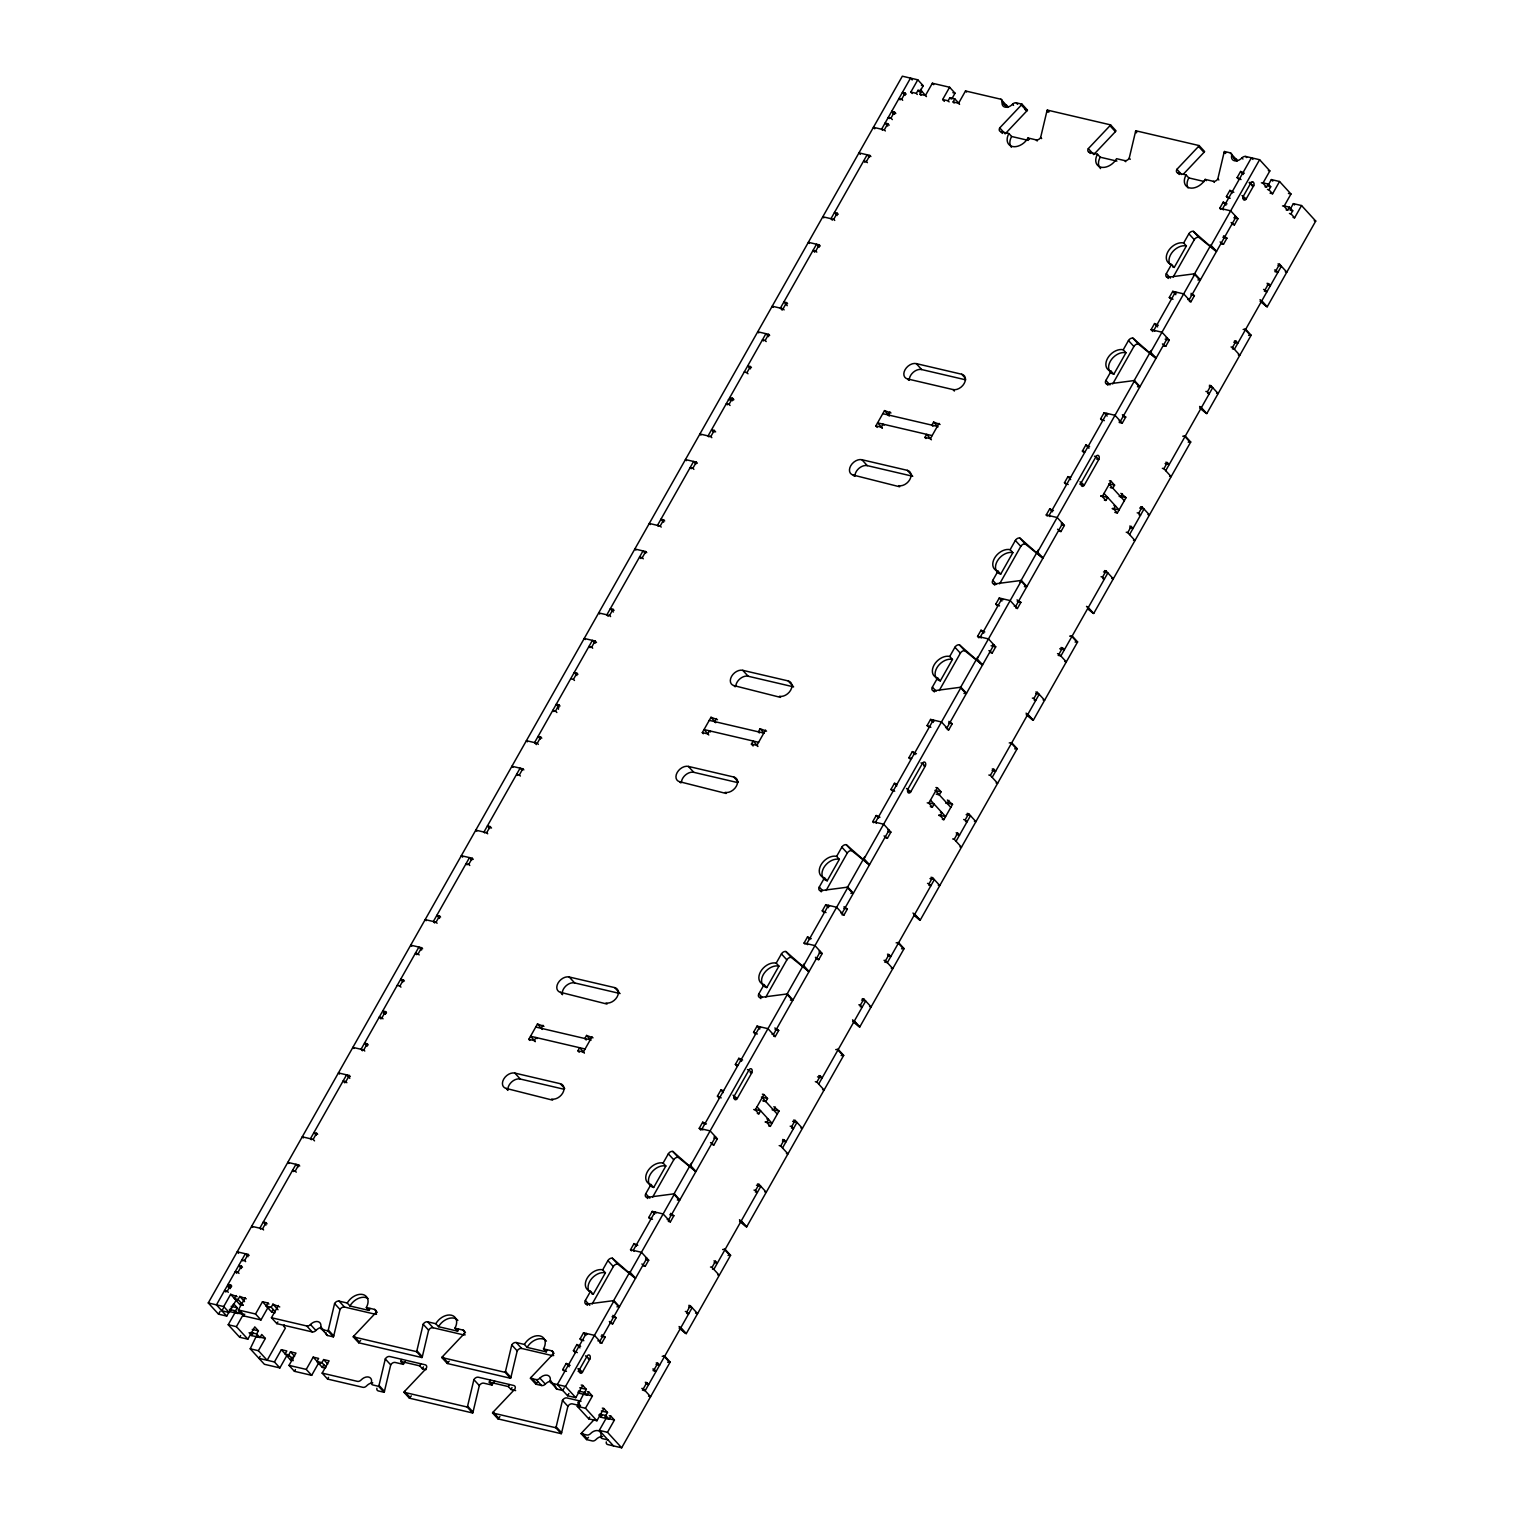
<?xml version="1.0" encoding="UTF-8"?>
<svg xmlns="http://www.w3.org/2000/svg" width="1524" height="1524" viewBox="0 0 1524 1524"><rect width="100%" height="100%" fill="white"/><g stroke="black" fill="none" stroke-linecap="round" stroke-linejoin="round"><path stroke-width="1.5" d="M375.857 1314.374L344.481 1307.04A3.696 2.553 -42.5 0 0 340.023 1309.478L333.737 1335.957A3.696 2.553 -42.5 0 1 333.356 1336.853L327.927 1330.928A3.696 2.553 -42.5 0 0 328.308 1330.014L334.594 1303.534A3.696 2.553 -42.5 0 1 339.052 1301.115L347.243 1303.02L349.948 1305.992L369.037 1310.449A12.973 8.954 -42.5 0 0 369.989 1308.468M405.403 1361.504A12.973 8.954 -42.5 0 0 403.365 1364.361L395.192 1362.456A3.696 2.553 -42.5 0 0 390.716 1364.875L384.448 1391.355A3.696 2.553 -42.5 0 1 384.067 1392.269L378.619 1386.326A3.696 2.553 -42.5 0 0 379.019 1385.411L385.286 1358.951A3.696 2.553 -42.5 0 1 389.763 1356.512L425.215 1364.799A3.696 2.553 -42.5 0 1 426.206 1368.514L404.565 1391.393A3.715 2.553 -42.5 0 0 403.936 1392.25L409.385 1398.175L472.65 1412.977A3.696 2.553 -42.5 0 0 473.031 1412.062L479.317 1385.583A3.696 2.553 -42.5 0 1 483.775 1383.163L491.966 1385.068A12.973 8.954 -42.5 0 1 494.862 1381.277M463.925 1334.967L433.083 1327.747A3.696 2.553 -42.5 0 0 428.606 1330.185L422.339 1356.665A3.696 2.553 -42.5 0 1 421.938 1357.56L416.509 1351.636A3.696 2.553 -42.5 0 0 416.89 1350.721L423.177 1324.242A3.696 2.553 -42.5 0 1 427.634 1321.822L435.826 1323.727L438.531 1326.699L457.638 1331.157A12.973 8.954 -42.5 0 0 458.572 1329.176M472.65 1412.977L467.22 1407.033A3.696 2.553 -42.5 0 0 467.601 1406.119L473.888 1379.658A3.696 2.553 -42.5 0 1 478.346 1377.22L513.798 1385.506A3.696 2.553 -42.5 0 1 514.788 1389.221L493.147 1412.1A3.715 2.553 -42.5 0 0 492.538 1412.958L497.967 1418.882L561.232 1433.684A3.696 2.553 -42.5 0 0 561.613 1432.77L567.9 1406.29A3.696 2.553 -42.5 0 1 572.357 1403.871L580.034 1405.661M552.507 1355.674L521.665 1348.454A3.696 2.553 -42.5 0 0 517.207 1350.893L510.921 1377.372A3.696 2.553 -42.5 0 1 510.54 1378.267L505.111 1372.343A3.696 2.553 -42.5 0 0 505.492 1371.429L511.759 1344.949A3.696 2.553 -42.5 0 1 516.236 1342.53L524.408 1344.435L527.133 1347.406L546.221 1351.864A12.973 8.954 -42.5 0 0 547.173 1349.883M561.232 1433.684L555.803 1427.74A3.696 2.553 -42.5 0 0 556.184 1426.826L562.47 1400.366A3.696 2.553 -42.5 0 1 566.928 1397.927L581.082 1401.242M1005.173 133.845L1026.814 110.947A3.696 2.553 -42.5 0 0 1027.424 110.109L1021.994 104.165A3.696 2.553 -42.5 0 1 1021.385 105.023L999.725 127.902A3.696 2.553 -42.5 0 0 1000.735 131.616L1008.907 133.521A12.973 8.954 -42.5 0 0 1012.374 146.495A12.973 8.954 -42.5 0 0 1027.995 137.979L1036.187 139.903A3.696 2.553 -42.5 0 0 1040.644 137.465L1046.931 110.985A3.715 2.553 -42.5 0 1 1047.312 110.09L1110.577 124.873L1116.006 130.816A3.696 2.553 -42.5 0 1 1115.397 131.655L1093.756 154.553L1088.326 148.609L1109.967 125.73A3.696 2.553 -42.5 0 0 1110.577 124.873M1088.326 148.609A3.696 2.553 -42.5 0 0 1089.317 152.324L1097.49 154.229A12.973 8.954 -42.5 0 0 1100.976 167.202A12.973 8.954 -42.5 0 0 1116.578 158.686L1124.769 160.611A3.696 2.553 -42.5 0 0 1129.227 158.172L1135.513 131.693A3.715 2.553 -42.5 0 1 1135.894 130.797L1199.159 145.58L1204.589 151.524A3.696 2.553 -42.5 0 1 1203.979 152.362L1183.691 173.831M1199.159 145.58A3.696 2.553 -42.5 0 1 1198.55 146.437L1176.909 169.316A3.696 2.553 -42.5 0 0 1177.9 173.031L1186.091 174.936A12.973 8.954 -42.5 0 0 1189.558 187.909A12.973 8.954 -42.5 0 0 1205.179 179.394L1213.352 181.318A3.696 2.553 -42.5 0 0 1217.828 178.88L1224.096 152.4A3.715 2.553 -42.5 0 1 1224.477 151.505L1230.23 152.838L1235.659 158.782A3.696 2.553 -42.5 0 1 1237.164 160.744M239.935 1310.678L237.973 1313.497L235.534 1310.831L237.268 1307.763L233.648 1303.801L226.714 1316.069L218.523 1314.164L208.274 1302.944L902.341 76.2L917.791 79.82L923.22 85.744L919.639 92.069L918.039 90.297L916.305 93.364L917.315 94.469M228.295 1292.295L227.267 1291.19L230.753 1285.056L228.009 1284.427L230.734 1287.38L227.667 1286.675M239.001 1273.397L237.973 1272.273L241.44 1266.139L238.716 1265.511L241.44 1268.482M245.65 1261.624L244.621 1260.519L248.107 1254.385L237.192 1251.833L238.544 1253.319M263.576 1229.944L262.566 1228.82L266.033 1222.686L263.309 1222.058L266.014 1225.029M296.247 1172.185L295.237 1171.061L298.704 1164.946L287.788 1162.393L288.817 1163.498M314.515 1140.866L313.163 1139.38L316.63 1133.246L313.906 1132.599L316.287 1135.209M346.862 1082.726L345.853 1081.621L349.32 1075.487L338.404 1072.934L339.433 1074.058M364.788 1051.046L363.779 1049.922L367.246 1043.788L364.522 1043.159L367.227 1046.131M383.019 1018.832L381.991 1017.727L385.458 1011.593L382.734 1010.945L385.458 1013.917L386.353 1012.317M400.945 987.152L399.917 986.028L403.403 979.894L400.66 979.265L403.041 981.856M419.157 954.938L418.147 953.833L421.615 947.699L410.699 945.147L411.728 946.271M437.083 923.258L436.074 922.134L439.541 916L436.817 915.372L439.541 918.343M469.773 865.499L468.744 864.375L472.23 858.241L461.315 855.707L462.667 857.174M487.699 833.799L486.689 832.695L490.157 826.56L487.432 825.913L489.795 828.523M520.37 776.04L519.36 774.935L522.827 768.801L511.931 766.248L512.94 767.353M538.315 744.36L537.286 743.236L540.753 737.102L538.029 736.473L540.41 739.064M556.87 712.527L555.517 711.041L558.984 704.907L556.26 704.259L558.965 707.231M574.453 680.466L573.443 679.342L576.91 673.208L574.186 672.579L576.891 675.551M592.684 648.252L591.655 647.148L595.122 641.013L584.225 638.461L585.235 639.566M610.61 616.572L609.581 615.448L613.067 609.314L610.324 608.686L613.391 612.019M643.28 558.813L642.271 557.689L645.738 551.555L634.822 549.002L635.851 550.126M661.206 527.113L660.197 526.009L663.664 519.875L660.94 519.227L663.664 522.199M693.896 469.354L692.868 468.249L696.354 462.115L685.438 459.562L686.448 460.667M711.822 437.674L710.813 436.55L714.28 430.416L711.556 429.787L713.918 432.378M730.053 405.46L729.024 404.355L732.492 398.221L729.767 397.573L732.492 400.545L733.387 398.945M747.979 373.78L746.951 372.656L750.418 366.522L747.693 365.893L750.418 368.865M766.191 341.567L765.181 340.462L768.648 334.327L757.733 331.775L758.762 332.88M784.117 309.886L783.107 308.762L786.574 302.628L783.85 302L787.241 305.695M816.807 252.127L815.778 251.003L819.245 244.869L808.349 242.316L809.358 243.44M834.733 220.428L833.704 219.323L837.19 213.189L834.447 212.541L837.171 215.513M867.404 162.668L866.394 161.563L869.861 155.429L858.945 152.876L860.317 154.381M885.349 130.969L884.32 129.864L887.787 123.73L885.063 123.101L887.787 126.054M892.34 119.596L890.968 118.11L894.436 111.976L891.711 111.328L893.75 113.557M902.684 100.317L901.675 99.193L905.142 93.059L902.418 92.431L905.142 95.383M230.867 1287.17L230.524 1287.761A2.115 1.391 -76.8 0 0 230.2 1288.618M894.436 114.3L895.312 112.757M218.523 1314.164L220.161 1311.288M237.115 1300.467L236.106 1300.239L229.152 1312.507L223.723 1306.563L230.657 1294.295L237.134 1296.676M912.209 93.555L910.838 92.088L917.791 79.82M223.399 1308.125L221.875 1310.792L229.152 1312.507M236.125 1295.571L234.391 1298.639L238.068 1299.496L243.154 1305.058M919.791 91.059L920.782 89.325M237.973 1313.497L229.8 1311.592L230.886 1309.668M238.068 1299.496L239.801 1296.429L246.259 1298.81M920.991 95.326L919.982 94.221L921.715 91.154L918.039 90.297M284.207 1324.928L283.559 1326.09L285.369 1328.071L267.157 1360.265L258.394 1350.702L265.347 1338.434L261.728 1334.472L259.994 1337.539L256.661 1333.919L258.394 1330.852L254.775 1326.89L247.84 1339.158L239.649 1337.253L228.219 1324.737L235.153 1312.488L234.258 1311.497M243.04 1305.325L239.82 1304.582L240.906 1302.658M260.966 1319.936L255.537 1313.993L262.49 1301.725L267.919 1307.668L260.966 1319.936L243.745 1315.917L238.315 1309.973L245.25 1297.705M951.776 98.927L955.034 93.193L949.604 87.249L932.364 83.229L925.43 95.498L919.982 94.221M247.84 1339.158L236.391 1326.661L243.345 1314.393L235.153 1312.488M243.745 1315.917L244.716 1314.183M239.649 1337.253L240.64 1335.519M944.366 101.365L942.67 99.517L949.604 87.249M275.063 1312.812L271.634 1312.012L266.205 1306.068L267.938 1303.001L262.49 1301.725M949.128 101.898L948.119 100.794L949.852 97.727L954.843 98.889L959.263 103.708M259.994 1337.539L251.803 1335.634L253.422 1332.757M274.93 1311.326L271.196 1307.249L272.929 1304.182L279.749 1306.944M954.138 103.08L953.11 101.956L954.843 98.889M288.836 1356.112L286.798 1355.636L279.864 1367.904L264.395 1364.285L250.222 1348.797L256.489 1335.786M271.634 1312.012L272.834 1309.897M320.592 1327.633A7.41 5.105 -42.5 0 0 315.906 1330.471A3.696 2.553 -42.5 0 1 312.172 1331.9L276.873 1323.651L271.443 1317.727L278.397 1305.458M959.587 104.356L958.577 103.232L965.511 90.964L1000.811 99.212L1006.24 105.156A3.696 2.553 -42.5 0 1 1007.726 107.347M276.873 1323.651L277.863 1321.937M260.109 1356.341L258.966 1358.36L274.434 1361.961L279.864 1367.904M274.434 1361.961L281.368 1349.693L286.817 1350.969L285.083 1354.036L288.76 1354.893L292.837 1359.351M288.76 1354.893L290.493 1351.826L295.961 1353.102L289.008 1365.371L294.437 1371.314L311.677 1375.334L318.611 1363.066L313.182 1357.141L306.248 1369.409L311.677 1375.334M293.275 1360.627L290.512 1359.979L292.151 1357.103M294.437 1371.314L295.427 1369.581M325.469 1368.152L322.326 1367.409L316.897 1361.484L318.63 1358.417L313.182 1357.141M325.984 1367.104L321.907 1362.646L323.64 1359.579L329.089 1360.856L322.155 1373.124L327.584 1379.068L362.883 1387.316A3.696 2.553 -42.5 0 0 366.617 1385.868A7.41 5.105 -42.5 0 1 372.77 1382.84M322.326 1367.409L323.85 1364.723M327.584 1379.068L328.555 1377.334M529.819 1040.416L528.809 1039.311L537.477 1023.976L543.954 1026.357M703.345 733.73L702.316 732.625L711.003 717.29L717.48 719.671M877.195 427.425L875.843 425.939L884.511 410.604L890.988 412.985M535.286 1041.692L534.257 1040.587L535.991 1037.52L537.019 1038.625M541.211 1028.319L542.944 1025.252M714.718 721.633L716.451 718.566M882.32 428.32L881.291 427.215L883.025 424.148L884.053 425.253M889.978 411.88L888.225 414.947L889.254 416.052M579.253 1052.265L577.901 1050.779L579.634 1047.712L583.711 1052.17M593.046 1037.844L586.569 1035.444L584.835 1038.511L586.188 1039.997M753.104 745.96L751.408 744.093L753.142 741.026L757.561 745.846M766.553 731.158L760.095 728.758L758.361 731.825L759.371 732.949M925.944 438.531L924.935 437.407L926.668 434.34L931.393 439.788M940.079 424.472L933.602 422.072L931.869 425.139L932.879 426.263M584.378 1053.179L583.349 1052.055L592.036 1036.72M757.885 746.493L756.876 745.369L765.543 730.034M939.051 423.348L930.383 438.683L924.935 437.407M587.369 1305.306L586.34 1304.201A3.696 2.553 -42.5 0 1 585.349 1300.486L590.55 1291.285A12.973 8.954 -42.5 0 1 587.083 1278.331A12.973 8.954 -42.5 0 1 602.704 1269.816L607.905 1260.615A3.696 2.553 -42.5 0 1 612.362 1258.195L634.86 1277.893A3.696 2.553 -42.5 0 0 635.565 1278.217L630.136 1272.273A3.696 2.553 -42.5 0 1 629.431 1271.969M647.776 1198.531L646.767 1197.407A3.696 2.553 -42.5 0 1 645.757 1193.711L650.977 1184.51A12.973 8.954 -42.5 0 1 647.49 1171.537A12.973 8.954 -42.5 0 1 663.111 1163.041L668.331 1153.839A3.696 2.553 -42.5 0 1 672.789 1151.42L695.268 1171.118A3.696 2.553 -42.5 0 0 695.992 1171.423L690.543 1165.498A3.696 2.553 -42.5 0 1 689.839 1165.174M760.876 998.62L759.866 997.515A3.696 2.553 -42.5 0 1 758.876 993.8L764.076 984.599A12.973 8.954 -42.5 0 1 760.609 971.645A12.973 8.954 -42.5 0 1 776.211 963.13L781.431 953.929A3.696 2.553 -42.5 0 1 785.889 951.509L808.387 971.207A3.696 2.553 -42.5 0 0 809.092 971.512L803.662 965.587A3.696 2.553 -42.5 0 1 802.938 965.283M821.284 891.845L820.274 890.721A3.696 2.553 -42.5 0 1 819.283 887.025L824.484 877.824A12.973 8.954 -42.5 0 1 821.017 864.851A12.973 8.954 -42.5 0 1 836.638 856.355L841.839 847.154A3.696 2.553 -42.5 0 1 846.296 844.715L868.794 864.432A3.696 2.553 -42.5 0 0 869.499 864.737L864.07 858.793A3.696 2.553 -42.5 0 1 863.365 858.488M934.403 691.934L933.374 690.829A3.696 2.553 -42.5 0 1 932.383 687.114L937.584 677.913A12.973 8.954 -42.5 0 1 934.117 664.959A12.973 8.954 -42.5 0 1 949.738 656.444L954.938 647.243A3.696 2.553 -42.5 0 1 959.396 644.823L981.894 664.521A3.696 2.553 -42.5 0 0 982.599 664.826L977.17 658.901A3.696 2.553 -42.5 0 1 976.465 658.578M994.81 585.159L993.781 584.035A3.696 2.553 -42.5 0 1 992.791 580.339L998.01 571.138A12.973 8.954 -42.5 0 1 994.524 558.165A12.973 8.954 -42.5 0 1 1010.145 549.669L1015.346 540.468A3.696 2.553 -42.5 0 1 1019.823 538.029L1042.302 557.746A3.696 2.553 -42.5 0 0 1043.007 558.051L1037.577 552.107A3.696 2.553 -42.5 0 1 1036.872 551.802M1107.91 385.248L1106.9 384.124A3.696 2.553 -42.5 0 1 1105.891 380.428L1111.11 371.227A12.973 8.954 -42.5 0 1 1107.624 358.254A12.973 8.954 -42.5 0 1 1123.245 349.758L1128.465 340.557A3.696 2.553 -42.5 0 1 1132.923 338.137L1155.402 357.835A3.696 2.553 -42.5 0 0 1156.125 358.14L1150.677 352.215A3.696 2.553 -42.5 0 1 1149.972 351.892M1168.317 278.473L1167.308 277.349A3.696 2.553 -42.5 0 1 1166.317 273.653L1171.518 264.452A12.973 8.954 -42.5 0 1 1168.051 251.479A12.973 8.954 -42.5 0 1 1183.672 242.983L1188.872 233.782A3.696 2.553 -42.5 0 1 1193.33 231.343L1215.828 251.06A3.696 2.553 -42.5 0 0 1216.533 251.365L1211.104 245.421A3.696 2.553 -42.5 0 1 1210.399 245.116M591.636 1293.666A12.973 8.954 -42.5 0 0 593.274 1294.257L605.428 1272.788L602.704 1269.816M650.977 1184.51L653.682 1187.482L665.836 1166.012L663.111 1163.041M764.076 984.599L766.782 987.571L778.935 966.102L776.211 963.13M824.484 877.824L827.208 880.796L839.343 859.326L836.638 856.355M937.584 677.913L940.308 680.885L952.443 659.416L949.738 656.444M998.01 571.138L1000.716 574.11L1012.869 552.641L1010.145 549.669M1111.11 371.227L1113.815 374.199L1125.969 352.73L1123.245 349.758M1172.604 266.833A12.973 8.954 -42.5 0 0 1174.242 267.424L1186.377 245.955L1183.672 242.983M592.188 1303.934L613.334 1266.558A3.696 2.553 -42.5 0 1 617.811 1264.139L634.86 1277.893M652.615 1197.159L673.76 1159.783A3.696 2.553 -42.5 0 1 678.218 1157.345L695.268 1171.118M765.715 997.248L786.86 959.872A3.696 2.553 -42.5 0 1 791.318 957.434L808.387 971.207M826.122 890.473L847.268 853.097A3.696 2.553 -42.5 0 1 851.726 850.659L868.794 864.432M939.222 690.562L960.368 653.186A3.696 2.553 -42.5 0 1 964.825 650.748L981.894 664.521M999.649 583.787L1020.794 546.392A3.696 2.553 -42.5 0 1 1025.252 543.973L1042.302 557.746M1112.749 383.877L1133.894 346.5A3.696 2.553 -42.5 0 1 1138.352 344.062L1155.402 357.835M1173.156 277.082L1194.302 239.706A3.696 2.553 -42.5 0 1 1198.759 237.287L1215.828 251.06M563.747 1370.705L562.718 1369.6L566.185 1363.466L570.109 1365.409M575.12 1352.55L573.424 1350.683L576.891 1344.549L580.644 1346.302M581.425 1340.415L580.072 1338.929L583.54 1332.795L594.455 1335.348L601.694 1343.254L605.161 1337.12L601.828 1334.795M631.565 1250.842L630.536 1249.737L634.003 1243.603L637.756 1245.356M649.776 1218.648L648.748 1217.524L652.234 1211.389L663.131 1213.942L670.389 1221.867L673.856 1215.733L670.503 1213.39M700.926 1130.198L699.23 1128.332L702.697 1122.197L706.431 1123.95M719.138 1097.985L717.442 1096.137L720.909 1090.003L723.633 1090.632M736.721 1065.924L735.368 1064.438L738.835 1058.304L742.588 1060.056M755.294 1034.091L753.58 1032.243L757.066 1026.109L767.963 1028.662L775.221 1036.568L778.688 1030.434L774.821 1027.976M805.072 944.156L804.062 943.051L807.529 936.917L811.263 938.67M823.284 911.962L822.274 910.838L825.741 904.704L836.657 907.256L843.896 915.181L847.363 909.047L844.029 906.704M873.747 822.769L872.738 821.646L876.205 815.511L879.958 817.264M891.978 790.556L890.949 789.451L894.436 783.317L897.16 783.946M909.904 758.876L908.895 757.752L912.362 751.618L916.438 753.751M928.116 726.662L927.106 725.557L930.573 719.423L941.489 721.976L948.728 729.882L952.195 723.748L948.861 721.404M978.922 637.851L977.57 636.365L981.037 630.231L984.79 631.984M997.153 605.638L995.782 604.152L999.268 598.018L1010.164 600.57L1017.403 608.495L1020.889 602.361L1017.022 599.904M1047.274 516.084L1046.245 514.96L1049.731 508.826L1053.465 510.578M1065.486 483.87L1064.476 482.765L1067.943 476.631L1070.667 477.26M1083.412 452.19L1082.402 451.066L1085.869 444.932L1089.622 446.684M1101.642 419.976L1100.614 418.871L1104.1 412.737L1114.996 415.29L1122.236 423.196L1125.722 417.062L1122.369 414.719M1152.792 331.527L1151.077 329.679L1154.563 323.545L1158.297 325.279M1170.318 298.59L1169.308 297.466L1172.775 291.332L1183.691 293.884L1190.93 301.79L1194.397 295.675L1191.044 293.332M1220.781 209.379L1219.771 208.274L1223.239 202.14L1226.991 203.892M1227.43 197.625L1226.42 196.52L1229.887 190.386L1233.811 192.329M1238.479 179.089L1237.126 177.603L1240.593 171.469L1244.327 173.222M564.299 1387.793L562.775 1390.479L557.041 1389.145L551.593 1383.201A3.715 2.553 -42.5 0 1 550.183 1380.554M613.429 1300.963L629.774 1272.083M674.16 1193.635L691.324 1163.288M786.994 994.181L804.158 963.854M847.668 886.949L864.832 856.602M960.52 687.495L977.684 657.149M1020.051 582.282L1038.358 549.916M1134.027 380.81L1151.191 350.463M1193.483 275.73L1209.827 246.831M581.196 1385.049L582.74 1385.411L575.786 1397.679L565.537 1386.459L614.039 1300.734L619.468 1306.678A3.715 2.553 -42.5 0 0 618.611 1306.62L616.934 1306.849M630.136 1272.273L674.446 1193.959L679.875 1199.902A3.715 2.553 -42.5 0 0 679.018 1199.845L677.342 1200.055M690.543 1165.498L787.546 994.048L792.975 999.992A3.715 2.553 -42.5 0 0 792.118 999.934L790.442 1000.163M803.662 965.587L847.954 887.273L853.383 893.216A3.715 2.553 -42.5 0 0 852.545 893.159L850.868 893.369M864.07 858.793L961.053 687.362L966.502 693.306A3.715 2.553 -42.5 0 0 965.644 693.249L963.968 693.477M977.17 658.901L1021.48 580.587L1026.909 586.53A3.715 2.553 -42.5 0 0 1026.052 586.473L1024.376 586.683M1037.577 552.107L1134.58 380.676L1140.009 386.62A3.715 2.553 -42.5 0 0 1139.152 386.563L1137.476 386.772M1150.677 352.215L1194.987 273.901L1200.417 279.825A3.715 2.553 -42.5 0 0 1199.579 279.787L1197.902 279.997M1211.104 245.421L1259.605 159.715L1245.66 156.458A3.715 2.553 -42.5 0 0 1241.946 157.905A7.41 5.105 -42.5 0 1 1234.478 160.782A7.41 5.105 -42.5 0 1 1231.659 155.486A3.696 2.553 -42.5 0 0 1230.23 152.838M579.596 1369.352L587.045 1356.208A2.781 1.81 -76.8 0 1 589.712 1355.388A2.781 1.81 -76.8 0 1 589.769 1359.179L582.32 1372.324A2.115 1.391 -76.8 0 1 581.311 1373.219L581.139 1373.276A3.239 2.115 -76.8 0 1 579.33 1371.657L579.215 1370.933A2.115 1.391 -76.8 0 1 579.596 1369.352L578.072 1369.009M1252.499 181.794L1251.966 181.851A2.115 1.391 -76.8 0 0 1250.956 182.747L1243.508 195.91A2.781 1.81 -76.8 0 0 1243.565 199.682A2.781 1.81 -76.8 0 0 1246.232 198.863L1253.681 185.718A2.115 1.391 -76.8 0 0 1254.062 184.137L1254.023 183.642A3.239 2.115 -76.8 0 0 1252.499 181.832M575.786 1397.679L567.614 1395.755L568.909 1393.469M610.133 1323.232L612.686 1323.842L616.153 1317.708L612.819 1315.364M643.68 1265.968L645.223 1266.33L648.691 1260.196L641.452 1252.29L630.536 1249.737M712.375 1144.581L713.899 1144.943L717.366 1138.809L710.127 1130.884L699.23 1128.332M816.178 959.053L818.731 959.644L822.198 953.51L814.959 945.604L804.062 943.051M885.882 837.895L887.425 838.257L890.892 832.123L883.653 824.198L872.738 821.646M989.686 652.367L992.257 652.958L995.724 646.824L988.485 638.918L977.57 636.365M1059.409 531.209L1060.933 531.552L1064.4 525.418L1057.161 517.512L1046.245 514.96M1163.726 345.796L1165.765 346.272L1169.232 340.138L1161.993 332.213L1151.077 329.679M1221.41 243.821L1223.467 244.297L1226.934 238.163L1223.582 235.82M1232.402 224.39L1234.459 224.866L1237.926 218.732L1230.668 210.826L1219.771 208.274M1262.653 182.766L1268.273 184.08L1266.539 187.147L1262.92 183.185L1269.854 170.917L1259.605 159.715M587.273 1391.679L588.797 1392.022L587.064 1395.089L578.872 1393.184L579.958 1391.26M587.064 1395.089L584.625 1392.422L586.359 1389.355L582.74 1385.411M602.323 1408.138L603.866 1408.481L596.913 1420.749L588.74 1418.844L577.291 1406.347L583.787 1393.584M1268.101 185.337L1271.359 179.584L1279.55 181.508L1290.98 194.005L1284.046 206.273L1287.666 210.236L1289.399 207.169L1283.779 205.854M1279.55 181.508L1272.597 193.777L1268.978 189.814L1270.711 186.747L1268.273 184.08M596.913 1420.749L585.483 1408.252L592.417 1395.984L588.797 1392.022M754.971 1109.453L760.609 1110.767L758.876 1113.834L755.256 1109.872L763.924 1094.537L762.381 1094.194M929.011 802.881L934.117 804.081L932.383 807.149L928.764 803.186L937.431 787.851L935.907 787.508M1100.995 495.833L1107.643 497.396L1105.891 500.463L1102.271 496.5L1110.958 481.165L1109.415 480.803M763.924 1094.537L767.544 1098.499L765.81 1101.566L764.267 1101.204M937.431 787.851L941.051 791.813L939.317 794.88L936.25 794.156M1110.958 481.165L1114.577 485.127L1112.844 488.194L1110.291 487.604M588.74 1418.844L589.712 1417.13M773.849 1106.71L779.012 1111.034L770.344 1126.369L766.724 1122.407L768.458 1119.34L766.915 1118.978M775.392 1107.072L773.659 1110.139L772.116 1109.777M947.376 800.024L952.519 804.348L943.851 819.683L940.232 815.721L941.965 812.654L940.441 812.292M948.9 800.386L947.166 803.453L945.642 803.091M1120.883 493.338L1126.045 497.662L1117.359 512.997L1113.739 509.035L1115.473 505.968L1113.949 505.606M1122.426 493.7L1120.692 496.767L1119.149 496.405M609.276 1415.72L610.8 1416.082L609.067 1419.149L600.894 1417.225L602.075 1415.129M609.067 1419.149L605.752 1415.51L607.485 1412.443L603.866 1408.481M613.486 1445.895L599.294 1430.388L606.247 1418.12L614.42 1420.025L607.485 1432.293L621.659 1447.8L670.16 1362.075L664.731 1356.15A3.696 2.553 -42.5 0 0 663.873 1356.093L662.197 1356.303M1290.104 209.379L1293.362 203.645L1301.553 205.55L1315.726 221.056L1267.225 306.762A3.715 2.553 -42.5 0 1 1266.52 306.457L1260.119 301.295M1301.553 205.55L1294.6 217.818L1290.98 213.855L1292.714 210.788L1289.399 207.169M648.538 1396.213L650.596 1396.689L643.338 1388.764L646.824 1382.63L645.281 1382.287M654.615 1370.971L656.139 1371.333L654.329 1369.352L657.797 1363.218L656.273 1362.856M686.638 1313.345L688.677 1313.821L686.867 1311.84L690.334 1305.706L688.81 1305.344M717.728 1274.921L719.271 1275.283L712.032 1267.377L715.499 1261.243L713.956 1260.881M755.313 1191.939L757.371 1192.416L755.542 1190.454L759.028 1184.319L757.485 1183.957M786.422 1153.535L787.946 1153.897L780.707 1145.972L784.174 1139.838L782.65 1139.476M791.47 1128.046L793.509 1128.522L791.699 1126.56L795.166 1120.426L793.642 1120.064M822.56 1089.641L824.103 1090.003L816.864 1082.078L820.331 1075.944L818.788 1075.582M860.146 1006.659L862.203 1007.135L860.374 1005.154L863.86 999.02L862.317 998.658M891.254 968.235L892.778 968.597L885.539 960.692L889.006 954.557L887.482 954.195M928.84 885.254L930.878 885.73L929.068 883.749L932.536 877.634L931.012 877.272M959.929 846.849L961.473 847.211L954.234 839.286L957.701 833.152L956.158 832.79M965.492 821.493L967.035 821.836L965.206 819.874L968.692 813.74L967.149 813.378M996.086 782.955L997.61 783.317L990.371 775.392L993.839 769.258L992.314 768.896M1034.167 700.087L1035.71 700.449L1033.901 698.468L1037.368 692.334L1035.844 691.972M1064.762 661.549L1066.305 661.911L1059.066 654.006L1062.533 647.871L1060.99 647.51M1102.862 578.682L1104.386 579.044L1102.576 577.063L1106.043 570.928L1104.519 570.586M1133.456 540.163L1134.98 540.506L1127.741 532.6L1131.208 526.466L1129.684 526.104M1138.999 514.788L1140.543 515.15L1138.733 513.169L1142.2 507.035L1140.676 506.692M1169.594 476.269L1171.137 476.631L1163.898 468.706L1167.365 462.572L1165.822 462.21M1207.694 393.402L1209.218 393.763L1207.408 391.782L1210.894 385.648L1209.351 385.286M1238.288 354.863L1239.812 355.225L1232.573 347.301L1236.04 341.166L1234.516 340.824M1264.368 291.179L1266.92 291.789L1265.111 289.808L1268.578 283.674L1267.054 283.312M1274.845 271.653L1277.912 272.358L1276.102 270.377L1279.569 264.243L1278.026 263.881M782.517 1147.953L796.976 1122.388L792.613 1121.378M818.674 1084.059L865.67 1001.001L861.574 1000.049M956.043 841.267L970.502 815.702L966.14 814.692M992.181 777.373L1039.178 694.315L1035.768 693.515M1129.551 534.581L1144.01 509.016L1139.647 508.006M1165.708 470.687L1212.704 387.629L1209.294 386.829M679.171 1328.147L685.571 1333.31A3.715 2.553 -42.5 0 0 686.276 1333.614L730.587 1255.3L725.138 1249.356A3.696 2.553 -42.5 0 0 724.3 1249.318L722.624 1249.528M739.578 1221.353L745.979 1226.515A3.715 2.553 -42.5 0 0 746.684 1226.839L843.686 1055.389L838.257 1049.465A3.696 2.553 -42.5 0 0 837.4 1049.407L835.723 1049.617M852.678 1021.442L859.079 1026.604A3.715 2.553 -42.5 0 0 859.784 1026.928L904.094 948.614L898.665 942.67A3.696 2.553 -42.5 0 0 897.807 942.613L896.131 942.842M914.171 915.524L919.486 919.829A3.715 2.553 -42.5 0 0 920.21 920.134L1017.194 748.703L1011.765 742.779A3.696 2.553 -42.5 0 0 1010.907 742.721L1009.231 742.931M1026.204 714.756L1032.605 719.919A3.715 2.553 -42.5 0 0 1033.31 720.242L1077.601 641.928L1072.172 635.984A3.696 2.553 -42.5 0 0 1071.334 635.927L1069.638 636.156M1087.679 608.838L1093.013 613.143A3.715 2.553 -42.5 0 0 1093.718 613.448L1190.72 442.017L1185.272 436.074A3.696 2.553 -42.5 0 0 1184.434 436.035L1182.757 436.245M1199.712 408.07L1206.113 413.233A3.715 2.553 -42.5 0 0 1206.818 413.556L1251.128 335.242L1245.699 329.298A3.696 2.553 -42.5 0 0 1244.841 329.241L1243.165 329.47M421.938 1357.56L358.673 1342.777L353.244 1336.834A3.715 2.553 -42.5 0 1 353.854 1335.996L375.495 1313.097A3.696 2.553 -42.5 0 0 374.504 1309.402L366.332 1307.478A12.973 8.954 -42.5 0 0 362.845 1294.524A12.973 8.954 -42.5 0 0 347.243 1303.02M358.673 1342.777A3.715 2.553 -42.5 0 1 359.283 1341.92L360.636 1340.491M510.54 1378.267L447.256 1363.485L441.827 1357.541A3.715 2.553 -42.5 0 1 442.436 1356.703L464.096 1333.805A3.696 2.553 -42.5 0 0 463.086 1330.109L454.914 1328.185A12.973 8.954 -42.5 0 0 451.447 1315.231A12.973 8.954 -42.5 0 0 435.826 1323.727M409.385 1398.175A3.715 2.553 -42.5 0 1 409.994 1397.337L411.347 1395.889M447.256 1363.485A3.715 2.553 -42.5 0 1 447.865 1362.627L449.218 1361.199M551.021 1381.106A7.41 5.105 -42.5 0 0 545.325 1384.097A3.696 2.553 -42.5 0 1 541.611 1385.526L535.857 1384.192L530.428 1378.248A3.715 2.553 -42.5 0 1 531.038 1377.41L552.679 1354.512A3.696 2.553 -42.5 0 0 551.688 1350.816L543.497 1348.892A12.973 8.954 -42.5 0 0 540.029 1335.938A12.973 8.954 -42.5 0 0 524.408 1344.435M497.967 1418.882A3.715 2.553 -42.5 0 1 498.577 1418.044L499.929 1416.596M535.857 1384.192A3.715 2.553 -42.5 0 1 536.467 1383.335L537.82 1381.906M602.647 1436.484A7.41 5.105 -42.5 0 0 596.036 1439.494A3.696 2.553 -42.5 0 1 592.303 1440.942L586.549 1439.589L581.12 1433.665A3.715 2.553 -42.5 0 1 581.73 1432.808L593.903 1419.93M586.549 1439.589A3.715 2.553 -42.5 0 1 587.159 1438.751L588.512 1437.303M1167.308 277.349L1194.13 273.844A3.715 2.553 -42.5 0 1 1194.987 273.901M1248.594 335.394L1250.271 335.185A3.696 2.553 -42.5 0 1 1251.128 335.242M1106.9 384.124L1133.723 380.619A3.715 2.553 -42.5 0 1 1134.58 380.676M1188.187 442.189L1189.863 441.96A3.696 2.553 -42.5 0 1 1190.72 442.017M993.781 584.035L1020.623 580.53A3.715 2.553 -42.5 0 1 1021.48 580.587M1075.087 642.099L1076.763 641.871A3.696 2.553 -42.5 0 1 1077.601 641.928M933.374 690.829L960.215 687.305A3.715 2.553 -42.5 0 1 961.053 687.362M1014.66 748.875L1016.337 748.646A3.696 2.553 -42.5 0 1 1017.194 748.703M820.274 890.721L847.115 887.216A3.715 2.553 -42.5 0 1 847.954 887.273M901.56 948.785L903.237 948.557A3.696 2.553 -42.5 0 1 904.094 948.614M759.866 997.515L786.689 994.01A3.715 2.553 -42.5 0 1 787.546 994.048M841.153 1055.561L842.829 1055.332A3.696 2.553 -42.5 0 1 843.686 1055.389M646.767 1197.407L673.589 1193.902A3.715 2.553 -42.5 0 1 674.446 1193.959M728.053 1255.471L729.729 1255.243A3.696 2.553 -42.5 0 1 730.587 1255.3M586.34 1304.201L613.181 1300.696A3.715 2.553 -42.5 0 1 614.039 1300.734M667.626 1362.246L669.303 1362.037A3.696 2.553 -42.5 0 1 670.16 1362.075M1000.811 99.212A3.696 2.553 -42.5 0 1 1002.221 101.86A7.41 5.105 -42.5 0 0 1005.059 107.156A7.41 5.105 -42.5 0 0 1012.508 104.261A3.715 2.553 -42.5 0 1 1016.241 102.832L1021.994 104.165M921.391 85.325L923.22 85.744M952.881 92.678L955.034 93.193M1004.03 104.642L1006.24 105.156M1024.89 109.518L1027.424 110.109M1233.849 158.363L1235.659 158.782M1268.33 170.555L1269.854 170.917M910.838 92.088L916.305 93.364M942.67 99.517L948.119 100.794M953.11 101.956L958.577 103.232M1261.377 182.823L1262.92 183.185M901.675 99.193L898.95 98.565L900.132 99.86M1237.126 177.603L1241.031 179.546M1268.673 186.271L1270.711 186.747M1249.432 182.385L1250.956 182.747M1249.204 182.766L1253.452 186.099L1251.928 185.738M1264.996 186.785L1266.539 187.147M1288.428 193.415L1290.98 194.005M1252.137 185.357L1253.681 185.718M1267.454 189.452L1268.978 189.814M1270.044 193.167L1272.597 193.777M1008.907 133.521L1011.631 136.493L1028.319 140.399M1097.49 154.229L1100.214 157.201L1116.921 161.106M1186.091 174.936L1188.796 177.908L1204.303 181.527M892.893 113.938L893.921 114.186M1241.984 195.548L1246.232 198.863L1242.651 198.025M1282.503 205.911L1284.046 206.273M1290.161 210.198L1292.714 210.788M1286.123 209.874L1287.666 210.236M890.968 118.11L888.244 117.462L889.273 118.586M1226.42 196.52L1230.173 198.272M1289.456 213.493L1290.98 213.855M1314.202 220.694L1315.726 221.056M1293.076 217.456L1294.6 217.818M884.32 129.864L873.404 127.311L874.776 128.797M1234.745 216.446L1236.116 216.751L1189.12 299.828L1187.748 299.504M1233.83 217.78L1237.926 218.732M1231.106 222.542L1234.459 224.866M1222.839 237.211L1226.934 238.163M1220.114 241.954L1223.467 244.297M866.394 161.563L863.67 160.915L865.022 162.401M1277.969 265.424L1281.379 266.224L1234.383 349.282L1232.344 348.805M1285.284 271.805L1286.808 272.167L1279.569 264.243M1274.559 270.015L1276.102 270.377M1267.32 284.931L1270.387 285.655L1268.578 283.674M1263.567 289.446L1265.111 289.808M1190.816 294.837L1194.397 295.675M1189.387 301.447L1190.93 301.79M1169.308 297.466L1173.042 299.218M833.704 219.323L822.808 216.77L823.817 217.875M1233.773 342.195L1237.85 343.148L1236.04 341.166M1231.049 346.958L1232.573 347.301M815.778 251.003L813.054 250.374L814.749 252.222M1166.07 337.833L1167.422 338.157L1120.426 421.215L1119.073 420.891M1165.155 339.185L1169.232 340.138M1162.431 343.929L1165.765 346.272M1216.59 393.211L1218.133 393.554L1210.894 385.648M1205.884 391.42L1207.408 391.782M783.107 308.762L772.192 306.21L773.22 307.334M908.59 380.067L907.561 378.943A9.258 6.382 -42.5 0 1 905.085 369.684A9.258 6.382 -42.5 0 1 916.248 363.607L961.701 374.237L965.435 378.314M1122.636 416.338L1125.722 417.062M909.257 380.162A9.258 6.382 -42.5 0 1 913.371 372.199A9.258 6.382 -42.5 0 1 921.677 369.551L965.702 379.838M1119.168 422.472L1122.236 423.196M765.181 340.462L762.438 339.814L763.467 340.938M1100.614 418.871L1104.367 420.624M907.561 378.943L953.014 389.572L954.386 391.058M1165.079 463.601L1169.175 464.553L1167.365 462.572M1162.355 468.344L1163.898 468.706M744.226 372.027L746.951 372.656M1082.402 451.066L1085.126 451.714M1094.499 456.228L1096.023 456.59A2.781 1.81 -76.8 0 1 1098.69 455.771A2.781 1.81 -76.8 0 1 1098.747 459.562L1084.288 485.108A2.781 1.81 -76.8 0 1 1081.621 485.927A2.781 1.81 -76.8 0 1 1081.564 482.136L1096.023 456.59L1098.747 459.562L1096.689 459.067M882.777 413.671L937.317 426.415M932.117 435.616L877.576 422.872L881.92 427.615M875.843 425.939L881.291 427.215M1108.958 483.813L1114.577 485.127M728.396 399.593L732.492 400.545M1080.04 481.794L1084.288 485.108L1079.678 484.041M729.024 404.355L726.3 403.708L727.31 404.832M1064.476 482.765L1068.21 484.518M1120.921 496.462L1126.045 497.662M1100.747 496.138L1102.271 496.5M1104.367 500.101L1105.891 500.463M1147.915 514.598L1149.439 514.96L1142.2 507.035M1137.19 512.826L1138.733 513.169M1112.539 508.387L1119.092 509.911L1104.005 493.414M1112.215 508.673L1113.739 509.035M1114.806 512.388L1117.359 512.997M854.221 476.155L853.192 475.05A9.258 6.382 -42.5 0 1 850.716 465.792A9.258 6.382 -42.5 0 1 861.879 459.715L907.332 470.345L912.076 475.526M854.888 476.269A9.258 6.382 -42.5 0 1 859.003 468.306A9.258 6.382 -42.5 0 1 867.308 465.639L912.762 476.269M1129.951 527.723L1133.018 528.447L1131.208 526.466M1126.217 532.238L1127.741 532.6M710.813 436.55L699.897 433.997L700.907 435.121M1061.237 523.132L1062.59 523.456L1015.594 606.514L1014.241 606.19M853.192 475.05L899.674 486.785M1061.333 524.713L1064.4 525.418M1057.58 529.228L1060.933 531.552M692.868 468.249L690.143 467.601L691.172 468.725M1103.49 571.9L1107.872 572.91L1060.875 655.968L1058.151 655.339M1111.758 578.491L1113.301 578.853L1106.043 570.928M1101.052 576.72L1102.576 577.063M1017.308 601.523L1020.889 602.361M1015.879 608.133L1017.403 608.495M995.782 604.152L999.534 605.904M660.197 526.009L649.281 523.456L650.31 524.561M1059.732 648.767L1064.343 649.834L1062.533 647.871M1057.523 653.644L1059.066 654.006M642.271 557.689L639.547 557.06L640.899 558.546M992.543 644.519L993.915 644.842L946.918 727.901L945.547 727.596M991.114 645.757L995.724 646.824M988.905 650.615L992.257 652.958M1043.083 699.897L1044.607 700.24L1037.368 692.334M1032.358 698.106L1033.901 698.468M609.581 615.448L598.684 612.896L599.694 614.02M735.063 686.753L734.054 685.629A9.258 6.382 -42.5 0 1 731.577 676.37A9.258 6.382 -42.5 0 1 742.721 670.312L788.175 680.923L793.28 686.486M948.614 722.909L952.195 723.748M735.749 686.486A9.258 6.382 -42.5 0 1 740.016 678.752A9.258 6.382 -42.5 0 1 748.17 676.237L793.623 686.867M947.185 729.52L948.728 729.882M591.655 647.148L588.931 646.5L589.959 647.624M927.106 725.557L930.859 727.31M734.054 685.629L780.517 697.382M992.086 770.401L995.648 771.239L993.839 769.258M988.847 775.03L990.371 775.392M570.719 678.713L573.443 679.342M908.895 757.752L911.619 758.4M920.972 762.914L922.515 763.276A2.781 1.81 -76.8 0 1 925.163 762.457A2.781 1.81 -76.8 0 1 925.22 766.248L910.761 791.794A2.781 1.81 -76.8 0 1 908.114 792.613A2.781 1.81 -76.8 0 1 908.056 788.822L922.515 763.276L925.22 766.248L923.696 765.886M709.27 720.357L763.81 733.101M758.609 742.302L704.05 729.558L708.793 735.006M702.316 732.625L707.784 733.901L709.517 730.834L710.527 731.939M751.408 744.093L756.876 745.369M934.917 790.385L941.051 791.813M557.441 706.869L558.451 707.117M906.513 788.479L910.761 791.794L907.694 791.089M555.517 711.041L552.774 710.394L553.803 711.518M890.949 789.451L894.702 791.204M947.414 803.148L952.519 804.348M927.221 802.824L928.764 803.186M930.345 806.672L932.383 807.149M974.388 821.284L975.931 821.646L968.692 813.74M963.682 819.512L965.206 819.874M939.032 815.073L945.566 816.597L930.478 800.119M938.689 815.359L940.232 815.721M942.327 819.321L943.851 819.683M680.695 782.841L679.685 781.736A9.258 6.382 -42.5 0 1 677.208 772.477A9.258 6.382 -42.5 0 1 688.353 766.401L733.806 777.03L738.226 781.85M681.38 782.593A9.258 6.382 -42.5 0 1 685.648 774.84A9.258 6.382 -42.5 0 1 693.801 772.325L737.826 782.631M956.443 834.409L959.51 835.133L957.701 833.152M952.691 838.924L954.234 839.286M537.286 743.236L526.39 740.683L527.399 741.807M887.711 829.818L889.083 830.142L842.086 913.2L840.715 912.876M679.685 781.736L726.148 793.471M887.825 831.399L890.892 832.123M884.072 835.914L887.425 838.257M519.36 774.935L516.636 774.287L517.646 775.411M929.983 878.586L934.345 879.596L887.349 962.673L884.625 962.025M938.251 885.177L939.775 885.539L932.536 877.634M927.525 883.406L929.068 883.749M843.782 908.209L847.363 909.047M841.858 914.705L843.896 915.181M822.274 910.838L826.027 912.59M486.689 832.695L475.774 830.142L476.783 831.247M887.749 955.815L890.816 956.539L889.006 954.557M884.015 960.33L885.539 960.692M468.744 864.375L466.02 863.746L467.049 864.851M819.036 951.205L820.388 951.528L773.392 1034.586L772.039 1034.282M819.131 952.786L822.198 953.51M815.397 957.301L818.731 959.644M869.556 1006.583L871.099 1006.945L863.86 999.02M858.85 1004.792L860.374 1005.154M436.074 922.134L425.158 919.601L426.187 920.706M562.566 994.543L560.527 992.334A9.258 6.382 -42.5 0 1 558.051 983.056A9.258 6.382 -42.5 0 1 569.214 976.998L614.667 987.609L619.411 992.81M775.106 1029.595L778.688 1030.434M562.337 994.562A9.258 6.382 -42.5 0 1 565.823 986.028A9.258 6.382 -42.5 0 1 574.643 982.923L620.097 993.553M773.678 1036.206L775.221 1036.568M418.147 953.833L415.423 953.186L416.776 954.672M753.58 1032.243L757.333 1033.996M560.527 992.334L607.009 1004.068M817.531 1076.858L822.141 1077.925L820.331 1075.944M815.321 1081.716L816.864 1082.078M397.192 985.399L399.917 986.028M735.368 1064.438L738.092 1065.086M747.465 1069.6L748.989 1069.962A2.781 1.81 -76.8 0 1 751.656 1069.143A2.781 1.81 -76.8 0 1 751.713 1072.934L737.254 1098.48A2.781 1.81 -76.8 0 1 734.587 1099.299A2.781 1.81 -76.8 0 1 734.53 1095.527L748.989 1069.962L751.713 1072.934L750.17 1072.572M535.743 1027.043L590.283 1039.787M585.083 1048.988L530.543 1036.244L534.886 1040.987M528.809 1039.311L534.257 1040.587M577.901 1050.779L583.349 1052.055M761.409 1097.07L767.544 1098.499M762.743 1100.861L763.772 1101.09M383.4 1013.441L385.458 1013.917M733.006 1095.165L737.254 1098.48L733.673 1097.642M381.991 1017.727L379.266 1017.079L380.962 1018.946M717.442 1096.137L721.195 1097.89M773.392 1109.72L779.012 1111.034M753.713 1109.529L755.256 1109.872M757.333 1113.473L758.876 1113.834M800.881 1127.97L802.405 1128.332L795.166 1120.426M790.175 1126.198L791.699 1126.56M765.505 1121.759L772.058 1123.283L756.971 1106.805M765.181 1122.045L766.724 1122.407M768.801 1126.007L770.344 1126.369M564.318 1089.317L520.275 1079.03A9.258 6.382 -42.5 0 0 511.626 1081.983A9.258 6.382 -42.5 0 0 507.911 1090.327L506.178 1088.422A9.258 6.382 -42.5 0 1 503.682 1079.163A9.258 6.382 -42.5 0 1 514.845 1073.086L560.299 1083.716L564.718 1088.536M782.422 1140.981L785.984 1141.819L784.174 1139.838M779.183 1145.61L780.707 1145.972M363.779 1049.922L352.863 1047.369L353.892 1048.493M714.204 1136.504L715.556 1136.828L668.56 1219.886L667.207 1219.562M506.178 1088.422L552.641 1100.157M713.784 1137.971L717.366 1138.809M710.565 1142.6L713.899 1144.943M345.853 1081.621L343.11 1080.973L344.824 1082.84M756.476 1185.272L760.838 1186.282L713.842 1269.359L712.47 1269.035M764.724 1191.863L766.267 1192.225L759.028 1184.319M754.018 1190.092L755.542 1190.454M669.76 1214.78L673.856 1215.733M668.331 1221.391L670.389 1221.867M648.748 1217.524L652.501 1219.276M313.163 1139.38L302.266 1136.828L303.276 1137.933M714.242 1262.501L717.309 1263.225L715.499 1261.243M710.489 1267.015L712.032 1267.377M295.237 1171.061L292.513 1170.432L293.522 1171.537M645.509 1257.91L646.881 1258.214L599.885 1341.272L597.846 1340.796M645.624 1259.491L648.691 1260.196M641.871 1263.987L645.223 1266.33M688.734 1306.887L692.144 1307.687L645.147 1390.745L642.423 1390.117M695.535 1313.155L697.573 1313.631L690.334 1305.706M685.343 1311.478L686.867 1311.84M262.566 1228.82L251.65 1226.287L252.66 1227.391M612.057 1316.755L616.153 1317.708M609.333 1321.499L612.686 1323.842M601.085 1336.167L605.161 1337.12M599.656 1342.777L601.694 1343.254M244.621 1260.519L241.897 1259.891L242.926 1260.996M580.072 1338.929L583.825 1340.682M656.044 1364.361L659.606 1365.199L657.797 1363.218M652.805 1368.99L654.329 1369.352M237.973 1272.273L235.248 1271.645L236.772 1273.302M573.424 1350.683L577.329 1352.626M653.072 1370.609L654.101 1370.857M585.521 1355.846L589.769 1359.179L588.226 1358.817M645.566 1383.906L648.633 1384.611L646.824 1382.63M578.282 1368.628L582.53 1371.943L578.434 1370.99M578.225 1371.371L582.32 1372.324M227.267 1291.19L224.542 1290.561L225.914 1292.028M562.718 1369.6L566.471 1371.352M641.814 1388.421L643.338 1388.764M266.205 1306.068L271.196 1307.249M267.919 1307.668L268.929 1307.916M231.134 1306.335L237.268 1307.763M579.711 1387.812L586.359 1389.355M208.274 1302.944L223.723 1306.563M238.315 1309.973L255.537 1313.993M271.443 1317.727L306.743 1325.975A3.696 2.553 -42.5 0 0 310.477 1324.527A7.41 5.105 -42.5 0 1 317.925 1321.632A7.41 5.105 -42.5 0 1 320.764 1326.928A3.715 2.553 -42.5 0 0 322.174 1329.576L327.603 1335.519L333.356 1336.853M322.174 1329.576L327.927 1330.928M353.244 1336.834L416.509 1351.636M441.827 1357.541L505.111 1372.343M530.428 1378.248L536.181 1379.601A3.696 2.553 -42.5 0 0 539.896 1378.153A7.41 5.105 -42.5 0 1 547.364 1375.258A7.41 5.105 -42.5 0 1 550.183 1380.554L555.612 1386.497A3.715 2.553 -42.5 0 0 557.041 1389.145M551.593 1383.201L565.537 1386.459M229.4 1309.402L235.534 1310.831M578.491 1390.993L584.625 1392.422M584.244 1394.079L592.417 1395.984M401.917 1359.484A12.973 8.954 -42.5 0 0 400.66 1361.389L419.748 1365.866L422.453 1368.819L426.034 1369.657M490.499 1380.192A12.973 8.954 -42.5 0 0 489.242 1382.097L508.33 1386.573L511.054 1389.526L515.645 1390.612M252.26 1329.423L258.394 1330.852M601.351 1411.014L607.485 1412.443M228.219 1324.737L236.391 1326.661M577.291 1406.347L585.483 1408.252M250.527 1332.49L256.661 1333.919M599.618 1414.082L605.752 1415.51M257.156 1336.529L265.347 1338.434M316.897 1361.484L321.907 1362.646M318.611 1363.066L320.669 1363.542M250.222 1348.797L258.394 1350.702M599.294 1430.388L607.485 1432.293M289.008 1365.371L306.248 1369.409M322.155 1373.124L357.454 1381.373A3.696 2.553 -42.5 0 0 361.169 1379.925A7.41 5.105 -42.5 0 1 368.637 1377.048A7.41 5.105 -42.5 0 1 371.456 1382.325A3.715 2.553 -42.5 0 0 372.885 1384.973L378.619 1386.326M403.936 1392.25L467.22 1407.033M492.538 1412.958L555.803 1427.74M581.12 1433.665L586.873 1434.998A3.696 2.553 -42.5 0 0 590.607 1433.551A7.41 5.105 -42.5 0 1 598.056 1430.674A7.41 5.105 -42.5 0 1 600.894 1435.97A3.715 2.553 -42.5 0 0 602.304 1438.599L608.057 1439.951M384.067 1392.269L378.314 1390.917A3.715 2.553 -42.5 0 1 376.904 1388.269M621.659 1447.8L607.733 1444.542A3.715 2.553 -42.5 0 1 606.323 1441.894M1260.024 299.657L1266.52 306.457M1199.617 406.432L1206.113 413.233M1086.517 606.342L1093.013 613.143M1026.09 713.137L1032.605 719.919M912.99 913.028L919.486 919.829M852.583 1019.823L859.079 1026.604M739.483 1219.714L745.979 1226.515M679.075 1326.509L685.571 1333.31M1252.938 159.448L1251.414 157.791L1222.496 208.902L1223.41 209.893M1271.359 179.584L1272.788 181.146M1293.362 203.645L1294.562 204.959M1245.66 156.458L1246.689 157.563M1241.927 157.886L1242.955 159.01M1231.659 155.486L1236.745 161.049M1224.477 151.505L1225.848 152.991M1224.096 152.4L1225.125 153.524M1240.593 171.469L1243.298 174.441M1198.55 146.437L1203.979 152.362M1229.887 190.386L1232.268 192.976M1217.828 178.88L1218.838 179.984M1213.352 181.318L1214.38 182.423M1205.179 179.394L1206.36 180.689M1223.239 202.14L1225.963 205.111M1176.909 169.316L1181.671 174.517M1177.9 173.031L1179.252 174.498M1135.894 130.797L1136.904 131.902M1135.513 131.693L1136.523 132.817M1109.967 125.73L1115.397 131.655M1267.225 306.762L1261.796 300.838A3.715 2.553 -42.5 0 1 1261.091 300.514M1129.227 158.172L1130.256 159.296M1193.33 231.343L1198.759 237.287M1124.769 160.611L1125.779 161.715M1188.872 233.782L1194.302 239.706M1089.317 152.324L1090.327 153.429M1047.312 110.09L1049.007 111.938M1046.931 110.985L1047.941 112.109M1194.13 273.844L1199.579 279.787M1244.841 329.241L1250.271 335.185M1171.518 264.452L1174.242 267.424M1021.385 105.023L1026.814 110.947M1016.241 102.832L1017.594 104.318M1012.508 104.261L1013.536 105.385M1166.317 273.653L1170.394 278.092M1040.644 137.465L1041.654 138.589M1002.221 101.86L1007.307 107.423M1036.187 139.903L1037.196 141.008M1176.528 293.084L1175.499 291.979L1153.82 330.308L1154.716 331.299M1172.775 291.332L1175.823 294.665M1027.995 137.979L1029.348 139.465M999.725 127.902L1004.83 133.464M965.511 90.964L966.54 92.088M1000.735 131.616L1002.43 133.464M949.852 97.727L950.881 98.831M1154.563 323.545L1157.611 326.879M932.364 83.229L933.736 84.696M912.209 79.972L910.514 78.105L881.596 129.235L882.491 130.226M921.715 91.154L926.459 96.603M1206.818 413.556L1201.388 407.613A3.715 2.553 -42.5 0 1 1200.683 407.308M1132.923 338.137L1138.352 344.062M905.142 93.059L906.17 94.183M1128.465 340.557L1133.894 346.5M894.436 111.976L895.807 113.462M1133.723 380.619L1139.152 386.563M1184.434 436.035L1189.863 441.96M887.787 123.73L889.159 125.216M1105.891 380.428L1109.967 384.886M1107.719 414.357L1106.824 413.366L1048.988 515.607L1049.884 516.579M869.861 155.429L870.89 156.534M1104.1 412.737L1107.148 416.071M869.423 157.277L867.137 154.781L830.98 218.675L832.352 220.161M1085.869 444.932L1088.936 448.266M1109.205 484.213L1124.293 500.71M837.19 213.189L838.2 214.293M1067.943 476.631L1070.667 479.603M819.245 244.869L820.274 245.993M819.245 247.212L816.521 244.24L780.383 308.134L782.212 310.134M1049.731 508.826L1052.436 511.797M916.248 363.607L921.677 369.551M933.602 422.072L938.022 426.891M1093.718 613.448L1088.288 607.524A3.715 2.553 -42.5 0 1 1087.584 607.2M1019.823 538.029L1025.252 543.973M1015.346 540.468L1020.794 546.392M786.574 302.628L787.584 303.752M884.511 410.604L888.93 415.423M1020.623 580.53L1026.052 586.473M1071.334 635.927L1076.763 641.871M768.648 334.327L769.658 335.432M992.791 580.339L996.525 584.416M768.629 336.652L765.924 333.68L708.069 435.921L708.984 436.912M1003.002 599.77L1001.992 598.665L980.294 636.994L981.208 637.984M999.268 598.018L1001.973 600.989M861.879 459.715L867.308 465.639M750.418 366.522L751.446 367.646M981.037 630.231L983.761 633.184M1033.31 720.242L1027.881 714.299A3.715 2.553 -42.5 0 1 1027.157 713.994M959.396 644.823L964.825 650.748M732.492 398.221L733.863 399.707M954.938 647.243L960.368 653.186M960.215 687.305L965.644 693.249M1010.907 742.721L1016.337 748.646M714.28 430.416L715.632 431.902M932.383 687.114L936.117 691.191M934.212 721.043L933.298 720.052L875.462 822.293L876.376 823.284M696.354 462.115L697.363 463.22M930.573 719.423L933.298 722.395M695.897 463.963L693.611 461.467L657.473 525.361L658.368 526.351M912.362 751.618L915.067 754.59M935.698 790.918L950.786 807.396M663.664 519.875L664.693 520.979M894.436 783.317L896.798 785.908M645.738 551.555L646.748 552.679M645.281 553.403L643.014 550.926L606.857 614.82L608.228 616.325M876.205 815.511L878.586 818.121M742.721 670.312L748.17 676.237M760.095 728.758L764.172 733.215M920.21 920.134L914.762 914.209A3.715 2.553 -42.5 0 1 914.057 913.886M846.296 844.715L851.726 850.659M841.839 847.154L847.268 853.097M613.067 609.314L614.077 610.438M711.003 717.29L715.728 722.738M847.115 887.216L852.545 893.159M897.807 942.613L903.237 948.557M595.122 641.013L596.494 642.499M819.283 887.025L822.674 890.74M595.122 643.338L592.398 640.366L534.562 742.607L536.372 744.588M829.494 906.456L828.465 905.351L806.787 943.68L807.682 944.67M825.741 904.704L828.465 907.675M688.353 766.401L693.801 772.325M576.91 673.208L577.92 674.332M807.529 936.917L809.892 939.508M859.784 1026.928L854.354 1020.985A3.715 2.553 -42.5 0 1 853.65 1020.68M785.889 951.509L791.318 957.434M558.984 704.907L559.994 706.012M781.431 953.929L786.86 959.872M786.689 994.01L792.118 999.934M837.4 1049.407L842.829 1055.332M540.753 737.102L541.782 738.226M758.876 993.8L762.267 997.515M760.686 1027.728L759.79 1026.738L701.954 1128.979L702.85 1129.97M522.827 768.801L523.856 769.906M757.066 1026.109L759.771 1029.081M521.932 770.153L520.103 768.153L483.946 832.047L484.861 833.037M738.835 1058.304L741.559 1061.275M762.171 1097.604L777.259 1114.082M490.157 826.56L491.509 828.046M720.909 1090.003L723.29 1092.594M472.23 858.241L473.24 859.365M471.754 860.088L469.487 857.612L433.349 921.506L434.721 923.011M702.697 1122.197L704.736 1124.426M569.214 976.998L574.643 982.923M586.569 1035.444L590.988 1040.282M746.684 1226.839L741.255 1220.895A3.715 2.553 -42.5 0 1 740.55 1220.591M672.789 1151.42L678.218 1157.345M668.331 1153.839L673.76 1159.783M439.541 916L440.569 917.124M537.477 1023.976L542.22 1029.424M673.589 1193.902L679.018 1199.845M724.3 1249.318L729.729 1255.243M421.615 947.699L422.624 948.804M645.757 1193.711L649.834 1198.169M421.596 950.024L418.89 947.071L361.055 1049.293L362.407 1050.779M655.968 1213.142L654.958 1212.037L633.26 1250.366L634.174 1251.356M652.234 1211.389L654.596 1213.999M514.845 1073.086L520.275 1079.03M403.403 979.894L404.412 981.018M634.003 1243.603L636.384 1246.194M686.276 1333.614L680.847 1327.671A3.715 2.553 -42.5 0 1 680.142 1327.366M612.362 1258.195L617.811 1264.139M385.458 1011.593L386.486 1012.698M607.905 1260.615L613.334 1266.558M613.181 1300.696L618.611 1306.62M663.873 1356.093L669.303 1362.037M367.246 1043.788L368.256 1044.912M590.55 1291.285L593.274 1294.257M585.349 1300.486L589.769 1305.306M587.178 1334.414L586.264 1333.424L557.346 1384.554L567.614 1395.755M349.32 1075.487L350.329 1076.592M583.54 1332.795L585.921 1335.386M349.777 1078.344L346.596 1074.839L310.439 1138.733L311.353 1139.723M576.891 1344.549L579.939 1347.883M566.185 1363.466L569.252 1366.799M551.688 1350.816L554.069 1353.407M610.8 1416.082L614.42 1420.025M552.679 1354.512L553.688 1355.636M543.497 1348.892L546.221 1351.864M604.876 1416.634L605.79 1417.625M577.958 1392.193L578.872 1393.184M598.818 1414.958L600.894 1417.225M580.549 1405.776L577.825 1402.804A12.973 8.954 -42.5 0 1 579.101 1400.899M516.236 1342.53L521.665 1348.454M511.759 1344.949L517.207 1350.893M562.47 1400.366L567.9 1406.29M316.63 1133.246L317.659 1134.351M539.896 1378.153L545.325 1384.097M536.181 1379.601L541.611 1385.526M531.038 1377.41L536.467 1383.335M581.73 1432.808L587.159 1438.751M505.492 1371.429L510.921 1377.372M556.184 1426.826L561.613 1432.77M463.086 1330.109L465.468 1332.7M464.096 1333.805L465.106 1334.929M454.914 1328.185L457.638 1331.157M298.704 1164.946L299.733 1166.051M298.247 1166.774L295.98 1164.298L259.823 1228.192L260.737 1229.201M489.242 1382.097L491.966 1385.068M427.634 1321.822L433.083 1327.747M423.177 1324.242L428.606 1330.185M473.888 1379.658L479.317 1385.583M442.436 1356.703L447.865 1362.627M493.147 1412.1L498.577 1418.044M416.89 1350.721L422.339 1356.665M467.601 1406.119L473.031 1412.062M374.504 1309.402L377.228 1312.374M375.495 1313.097L376.523 1314.221M366.332 1307.478L369.037 1310.449M400.66 1361.389L403.365 1364.361M339.052 1301.115L344.481 1307.04M266.033 1222.686L267.043 1223.81M334.594 1303.534L340.023 1309.478M385.286 1358.951L390.716 1364.875M353.854 1335.996L359.283 1341.92M404.565 1391.393L409.994 1397.337M328.308 1330.014L333.737 1335.957M379.019 1385.411L384.448 1391.355M320.764 1326.928L322.802 1329.157M323.145 1329.519L324.155 1330.642M248.107 1254.385L249.117 1255.49M310.477 1324.527L315.906 1330.471M248.088 1256.709L245.364 1253.757L216.446 1304.868L226.714 1316.069M306.743 1325.975L312.172 1331.9M241.44 1266.139L242.468 1267.263M272.929 1304.182L278.035 1309.745M323.64 1359.579L327.717 1364.037M267.938 1303.001L268.948 1304.125M230.753 1285.056L231.762 1286.161M239.801 1296.429L244.545 1301.629M290.493 1351.826L294.57 1356.284M230.657 1294.295L239.82 1304.582M281.368 1349.693L290.512 1359.979M240.621 1311.421L241.535 1312.412M241.973 1312.907L243.116 1314.145M249.098 1332.681L251.803 1335.634M558.451 709.289A2.781 1.81 -76.8 0 1 558.527 708.45M423.405 1366.838A12.973 8.954 -42.5 0 1 422.453 1368.819M511.988 1387.545A12.973 8.954 -42.5 0 1 511.054 1389.526M509.283 1384.573A12.973 8.954 -42.5 0 1 508.33 1386.573M420.681 1363.866A12.973 8.954 -42.5 0 1 419.748 1365.866M940.308 680.885A12.973 8.954 -42.5 0 1 936.841 667.912A12.973 8.954 -42.5 0 1 952.443 659.416M1000.716 574.11A12.973 8.954 -42.5 0 1 997.248 561.137A12.973 8.954 -42.5 0 1 1012.869 552.641M788.175 680.923A9.258 6.382 -42.5 0 1 790.67 690.182A9.258 6.382 -42.5 0 1 779.507 696.258M733.806 777.03A9.258 6.382 -42.5 0 1 736.302 786.289A9.258 6.382 -42.5 0 1 725.138 792.366M766.782 987.571A12.973 8.954 -42.5 0 1 763.314 974.598A12.973 8.954 -42.5 0 1 778.935 966.102M827.208 880.796A12.973 8.954 -42.5 0 1 823.722 867.823A12.973 8.954 -42.5 0 1 839.343 859.326M614.667 987.609A9.258 6.382 -42.5 0 1 617.144 996.867A9.258 6.382 -42.5 0 1 606 1002.944M560.299 1083.716A9.258 6.382 -42.5 0 1 562.775 1092.975A9.258 6.382 -42.5 0 1 551.631 1099.052M589.045 1291.285A12.973 8.954 -42.5 0 1 591.941 1278.331A12.973 8.954 -42.5 0 1 605.428 1272.788M653.682 1187.482A12.973 8.954 -42.5 0 1 650.215 1174.509A12.973 8.954 -42.5 0 1 665.836 1166.012M327.603 1335.5A3.715 2.553 -42.5 0 1 326.193 1332.871M527.133 1347.406A12.973 8.954 -42.5 0 1 546.449 1341.12M438.531 1326.699A12.973 8.954 -42.5 0 1 457.867 1320.413M349.948 1305.992A12.973 8.954 -42.5 0 1 367.97 1298.524M961.701 374.237A9.258 6.382 -42.5 0 1 964.178 383.496A9.258 6.382 -42.5 0 1 953.014 389.572M907.332 470.345A9.258 6.382 -42.5 0 1 909.809 479.603A9.258 6.382 -42.5 0 1 898.646 485.661M1188.034 187.89A12.973 8.954 -42.5 0 1 1188.796 177.908M1100.595 168.593A12.973 8.954 -42.5 0 1 1100.214 157.201M1011.384 147.237A12.973 8.954 -42.5 0 1 1011.631 136.493M1113.815 374.199A12.973 8.954 -42.5 0 1 1110.348 361.226A12.973 8.954 -42.5 0 1 1125.969 352.73M1169.994 264.452A12.973 8.954 -42.5 0 1 1172.889 251.479A12.973 8.954 -42.5 0 1 1186.377 245.955"/></g></svg>
